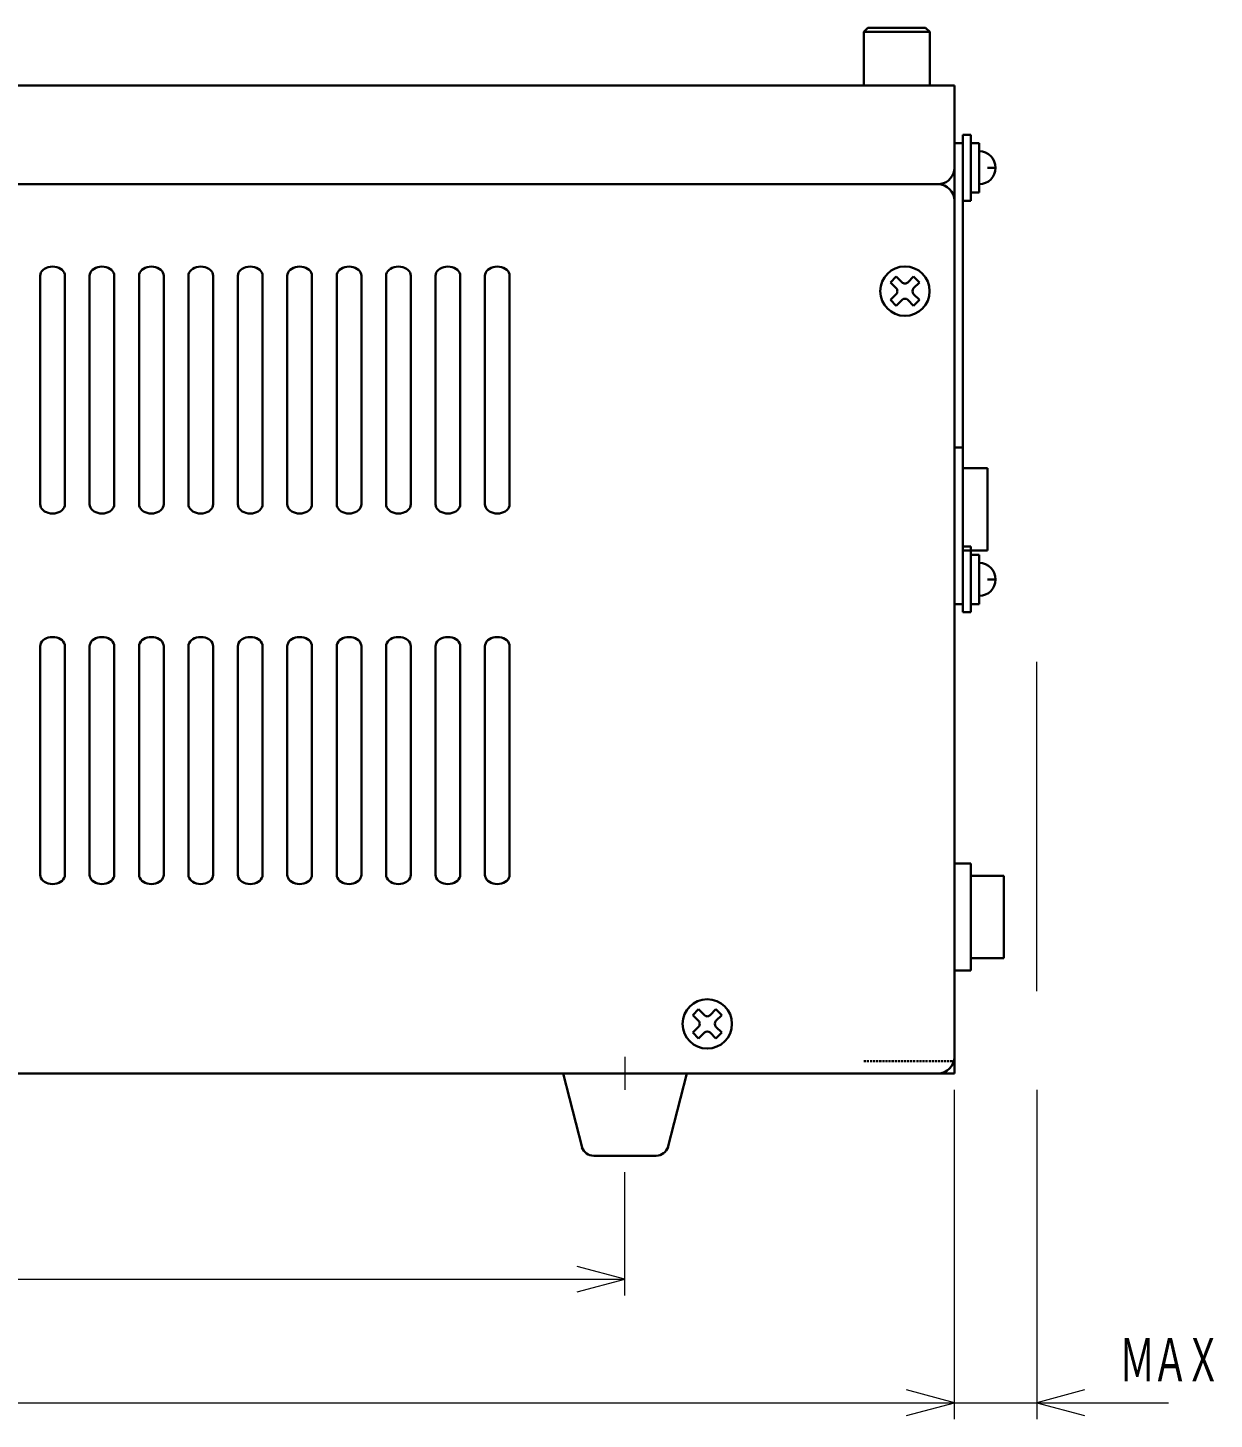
# Model space of a CAD drawing. Header units: millimetres. Extents: x 453 to 1184, y 120 to 532.
# Drawn here: x 856.6 to 1000.6, y 139.7 to 308.7 of the extents above; entities that cross this region are included whole.
import ezdxf

# ---------------------------------------------------------------- set-up
doc = ezdxf.new("R2010")
doc.units = ezdxf.units.MM
doc.linetypes.add('HIDDEN', pattern=[0.375, 0.25, -0.125])
doc.layers.get('0').update_dxf_attribs({"lineweight": 30})
doc.layers.add('寸法', color=7, linetype='Continuous', lineweight=15)
doc.styles.add('BIGFONT', font='txt.shx', dxfattribs={"bigfont": 'bigfont'})

# ---------------------------------------------------------------- blocks, each defined once
blk = doc.blocks.new('A$C5E891AED')
for p, q in [((495.5, 83.5), (496, 84)), ((495.5, 83.5), (503.5, 83.5)), ((495.5, 77), (495.5, 83.5)), ((496, 84), (503, 84)), ((503, 84), (503.5, 83.5)), ((503.5, 83.5), (503.5, 77)), ((256.5, 77), (506.5, 77)), ((506.5, 77), (286.5, 77)), ((506.5, 77), (506.5, -43)), ((506.5, 77), (506.5, 67)), ((507.5, 71), (508.5, 71)), ((507.5, 63), (507.5, 71)), ((508.5, 71), (508.5, 63)), ((506.5, 70), (507.5, 70)), ((506.5, 14), (506.5, 70)), ((507.5, 70), (507.5, 14)), ((508.5, 70), (509.5, 70)), ((508.5, 64), (508.5, 70)), ((509.5, 70), (509.5, 64)), ((510.5, 67), (511.5, 67)), ((258.5, 65), (476.5, 65)), ((258.5, 65), (504.5, 65)), ((504.5, 65), (476.5, 65)), ((506.5, -41), (506.5, 63)), ((508.5, 63), (507.5, 63)), ((509.5, 64), (508.5, 64)), ((395.5, 26.125), (395.5, 53.875)), ((398.5, 53.875), (398.5, 26.125)), ((401.5, 26.125), (401.5, 53.875)), ((404.5, 53.875), (404.5, 26.125)), ((407.5, 26.125), (407.5, 53.875)), ((410.5, 53.875), (410.5, 26.125)), ((413.5, 26.125), (413.5, 53.875)), ((416.5, 53.875), (416.5, 26.125)), ((419.5, 26.125), (419.5, 53.875)), ((422.5, 53.875), (422.5, 26.125)), ((425.5, 26.125), (425.5, 53.875)), ((428.5, 53.875), (428.5, 26.125)), ((431.5, 26.125), (431.5, 53.875)), ((434.5, 53.875), (434.5, 26.125)), ((437.5, 26.125), (437.5, 53.875)), ((440.5, 53.875), (440.5, 26.125)), ((443.5, 26.125), (443.5, 53.875)), ((446.5, 53.875), (446.5, 26.125)), ((449.5, 26.125), (449.5, 53.875)), ((452.5, 53.875), (452.5, 26.125)), ((498.7209, 53.0721), (499.428, 53.7792)), ((499.428, 52.365), (498.7209, 53.0721)), ((499.428, 53.7792), (500.1351, 53.0721)), ((501.5493, 53.7791), (500.8422, 53.072)), ((502.2564, 53.072), (501.5493, 53.7791)), ((501.5493, 52.3649), (502.2564, 53.072)), ((499.428, 51.6578), (498.7209, 50.9507)), ((498.7209, 50.9507), (499.428, 50.2436)), ((499.428, 50.2436), (500.1351, 50.9507)), ((500.8422, 50.9508), (501.5493, 50.2437)), ((502.2564, 50.9508), (501.5493, 51.6579)), ((501.5493, 50.2437), (502.2564, 50.9508)), ((506.5, 33), (507.5, 33)), ((507.5, 33), (507.5, 18)), ((507.5, 30.5), (510.5, 30.5)), ((510.5, 30.5), (510.5, 20.5)), ((507.5, 21), (508.5, 21)), ((507.5, 13), (507.5, 21)), ((510.5, 20.5), (507.5, 20.5)), ((508.5, 21), (508.5, 13)), ((508.5, 20), (509.5, 20)), ((508.5, 14), (508.5, 20)), ((509.5, 20), (509.5, 14)), ((510.5, 17), (511.5, 17)), ((507.5, 14), (506.5, 14)), ((509.5, 14), (508.5, 14)), ((508.5, 13), (507.5, 13)), ((395.5, -18.875), (395.5, 8.875)), ((398.5, 8.875), (398.5, -18.875)), ((401.5, -18.875), (401.5, 8.875)), ((404.5, 8.875), (404.5, -18.875)), ((407.5, -18.875), (407.5, 8.875)), ((410.5, 8.875), (410.5, -18.875)), ((413.5, -18.875), (413.5, 8.875)), ((416.5, 8.875), (416.5, -18.875)), ((419.5, -18.875), (419.5, 8.875)), ((422.5, 8.875), (422.5, -18.875)), ((425.5, -18.875), (425.5, 8.875)), ((428.5, 8.875), (428.5, -18.875)), ((431.5, -18.875), (431.5, 8.875)), ((434.5, 8.875), (434.5, -18.875)), ((437.5, -18.875), (437.5, 8.875)), ((440.5, 8.875), (440.5, -18.875)), ((443.5, -18.875), (443.5, 8.875)), ((446.5, 8.875), (446.5, -18.875)), ((449.5, -18.875), (449.5, 8.875)), ((452.5, 8.875), (452.5, -18.875)), ((506.5, -17.5), (508.5, -17.5)), ((506.5, -30.5), (506.5, -17.5)), ((508.5, -17.5), (508.5, -30.5)), ((508.5, -19), (512.5, -19)), ((508.5, -29), (508.5, -19)), ((512.5, -19), (512.5, -29)), ((512.5, -29), (508.5, -29)), ((508.5, -30.5), (506.5, -30.5)), ((474.7209, -35.9279), (475.428, -35.2208)), ((475.428, -35.2208), (476.1351, -35.9279)), ((477.5493, -35.2209), (476.8422, -35.928)), ((478.2564, -35.928), (477.5493, -35.2209)), ((475.428, -36.635), (474.7209, -35.9279)), ((477.5493, -36.6351), (478.2564, -35.928)), ((475.428, -37.3422), (474.7209, -38.0493)), ((474.7209, -38.0493), (475.428, -38.7564)), ((475.428, -38.7564), (476.1351, -38.0493)), ((476.8422, -38.0492), (477.5493, -38.7563)), ((478.2564, -38.0492), (477.5493, -37.3421)), ((477.5493, -38.7563), (478.2564, -38.0492)), ((506.5, -43), (256.5, -43)), ((258.5, -43), (504.5, -43)), ((459, -43), (474, -43)), ((459, -43), (461.3, -52)), ((474, -43), (471.7, -52)), ((462.7, -53), (470.3, -53))]:
    blk.add_line(p, q)
at = {"linetype": 'HIDDEN'}
blk.add_line((495.5, -41.5), (506.5, -41.5), dxfattribs=at)
for points in [[(506.5, 67), (506.4696, 66.6527), (506.3794, 66.316), (506.2321, 66), (506.0321, 65.7144), (505.7856, 65.4679), (505.5, 65.2679), (505.184, 65.1206), (504.8473, 65.0304), (504.5, 65)], [(398.5, 53.875), (398.4772, 54.0704), (398.4095, 54.2597), (398.299, 54.4375), (398.1491, 54.5981), (397.9642, 54.7368), (397.75, 54.8492), (397.513, 54.9321), (397.2605, 54.9829), (397, 55), (396.7395, 54.9829), (396.487, 54.9321), (396.25, 54.8492), (396.0358, 54.7368), (395.8509, 54.5981), (395.701, 54.4375), (395.5905, 54.2597), (395.5228, 54.0704), (395.5, 53.875)], [(404.5, 53.875), (404.4772, 54.0704), (404.4095, 54.2597), (404.299, 54.4375), (404.1491, 54.5981), (403.9642, 54.7368), (403.75, 54.8492), (403.513, 54.9321), (403.2605, 54.9829), (403, 55), (402.7395, 54.9829), (402.487, 54.9321), (402.25, 54.8492), (402.0358, 54.7368), (401.8509, 54.5981), (401.701, 54.4375), (401.5905, 54.2597), (401.5228, 54.0704), (401.5, 53.875)], [(410.5, 53.875), (410.4772, 54.0704), (410.4095, 54.2597), (410.299, 54.4375), (410.1491, 54.5981), (409.9642, 54.7368), (409.75, 54.8492), (409.513, 54.9321), (409.2605, 54.9829), (409, 55), (408.7395, 54.9829), (408.487, 54.9321), (408.25, 54.8492), (408.0358, 54.7368), (407.8509, 54.5981), (407.701, 54.4375), (407.5905, 54.2597), (407.5228, 54.0704), (407.5, 53.875)], [(416.5, 53.875), (416.4772, 54.0704), (416.4095, 54.2597), (416.299, 54.4375), (416.1491, 54.5981), (415.9642, 54.7368), (415.75, 54.8492), (415.513, 54.9321), (415.2605, 54.9829), (415, 55), (414.7395, 54.9829), (414.487, 54.9321), (414.25, 54.8492), (414.0358, 54.7368), (413.8509, 54.5981), (413.701, 54.4375), (413.5905, 54.2597), (413.5228, 54.0704), (413.5, 53.875)], [(422.5, 53.875), (422.4772, 54.0704), (422.4095, 54.2597), (422.299, 54.4375), (422.1491, 54.5981), (421.9642, 54.7368), (421.75, 54.8492), (421.513, 54.9321), (421.2605, 54.9829), (421, 55), (420.7395, 54.9829), (420.487, 54.9321), (420.25, 54.8492), (420.0358, 54.7368), (419.8509, 54.5981), (419.701, 54.4375), (419.5905, 54.2597), (419.5228, 54.0704), (419.5, 53.875)], [(428.5, 53.875), (428.4772, 54.0704), (428.4095, 54.2597), (428.299, 54.4375), (428.1491, 54.5981), (427.9642, 54.7368), (427.75, 54.8492), (427.513, 54.9321), (427.2605, 54.9829), (427, 55), (426.7395, 54.9829), (426.487, 54.9321), (426.25, 54.8492), (426.0358, 54.7368), (425.8509, 54.5981), (425.701, 54.4375), (425.5905, 54.2597), (425.5228, 54.0704), (425.5, 53.875)], [(434.5, 53.875), (434.4772, 54.0704), (434.4095, 54.2597), (434.299, 54.4375), (434.1491, 54.5981), (433.9642, 54.7368), (433.75, 54.8492), (433.513, 54.9321), (433.2605, 54.9829), (433, 55), (432.7395, 54.9829), (432.487, 54.9321), (432.25, 54.8492), (432.0358, 54.7368), (431.8509, 54.5981), (431.701, 54.4375), (431.5905, 54.2597), (431.5228, 54.0704), (431.5, 53.875)], [(440.5, 53.875), (440.4772, 54.0704), (440.4095, 54.2597), (440.299, 54.4375), (440.1491, 54.5981), (439.9642, 54.7368), (439.75, 54.8492), (439.513, 54.9321), (439.2605, 54.9829), (439, 55), (438.7395, 54.9829), (438.487, 54.9321), (438.25, 54.8492), (438.0358, 54.7368), (437.8509, 54.5981), (437.701, 54.4375), (437.5905, 54.2597), (437.5228, 54.0704), (437.5, 53.875)], [(446.5, 53.875), (446.4772, 54.0704), (446.4095, 54.2597), (446.299, 54.4375), (446.1491, 54.5981), (445.9642, 54.7368), (445.75, 54.8492), (445.513, 54.9321), (445.2605, 54.9829), (445, 55), (444.7395, 54.9829), (444.487, 54.9321), (444.25, 54.8492), (444.0358, 54.7368), (443.8509, 54.5981), (443.701, 54.4375), (443.5905, 54.2597), (443.5228, 54.0704), (443.5, 53.875)], [(452.5, 53.875), (452.4772, 54.0704), (452.4095, 54.2597), (452.299, 54.4375), (452.1491, 54.5981), (451.9642, 54.7368), (451.75, 54.8492), (451.513, 54.9321), (451.2605, 54.9829), (451, 55), (450.7395, 54.9829), (450.487, 54.9321), (450.25, 54.8492), (450.0358, 54.7368), (449.8509, 54.5981), (449.701, 54.4375), (449.5905, 54.2597), (449.5228, 54.0704), (449.5, 53.875)], [(395.5, 26.125), (395.5228, 25.9296), (395.5905, 25.7402), (395.701, 25.5625), (395.8509, 25.4018), (396.0358, 25.2632), (396.25, 25.1507), (396.487, 25.0679), (396.7395, 25.0171), (397, 25), (397.2605, 25.0171), (397.513, 25.0679), (397.75, 25.1507), (397.9642, 25.2632), (398.1491, 25.4018), (398.299, 25.5625), (398.4095, 25.7402), (398.4772, 25.9296), (398.5, 26.125)], [(401.5, 26.125), (401.5228, 25.9296), (401.5905, 25.7402), (401.701, 25.5625), (401.8509, 25.4018), (402.0358, 25.2632), (402.25, 25.1507), (402.487, 25.0679), (402.7395, 25.0171), (403, 25), (403.2605, 25.0171), (403.513, 25.0679), (403.75, 25.1507), (403.9642, 25.2632), (404.1491, 25.4018), (404.299, 25.5625), (404.4095, 25.7402), (404.4772, 25.9296), (404.5, 26.125)], [(407.5, 26.125), (407.5228, 25.9296), (407.5905, 25.7402), (407.701, 25.5625), (407.8509, 25.4018), (408.0358, 25.2632), (408.25, 25.1507), (408.487, 25.0679), (408.7395, 25.0171), (409, 25), (409.2605, 25.0171), (409.513, 25.0679), (409.75, 25.1507), (409.9642, 25.2632), (410.1491, 25.4018), (410.299, 25.5625), (410.4095, 25.7402), (410.4772, 25.9296), (410.5, 26.125)], [(413.5, 26.125), (413.5228, 25.9296), (413.5905, 25.7402), (413.701, 25.5625), (413.8509, 25.4018), (414.0358, 25.2632), (414.25, 25.1507), (414.487, 25.0679), (414.7395, 25.0171), (415, 25), (415.2605, 25.0171), (415.513, 25.0679), (415.75, 25.1507), (415.9642, 25.2632), (416.1491, 25.4018), (416.299, 25.5625), (416.4095, 25.7402), (416.4772, 25.9296), (416.5, 26.125)], [(419.5, 26.125), (419.5228, 25.9296), (419.5905, 25.7402), (419.701, 25.5625), (419.8509, 25.4018), (420.0358, 25.2632), (420.25, 25.1507), (420.487, 25.0679), (420.7395, 25.0171), (421, 25), (421.2605, 25.0171), (421.513, 25.0679), (421.75, 25.1507), (421.9642, 25.2632), (422.1491, 25.4018), (422.299, 25.5625), (422.4095, 25.7402), (422.4772, 25.9296), (422.5, 26.125)], [(425.5, 26.125), (425.5228, 25.9296), (425.5905, 25.7402), (425.701, 25.5625), (425.8509, 25.4018), (426.0358, 25.2632), (426.25, 25.1507), (426.487, 25.0679), (426.7395, 25.0171), (427, 25), (427.2605, 25.0171), (427.513, 25.0679), (427.75, 25.1507), (427.9642, 25.2632), (428.1491, 25.4018), (428.299, 25.5625), (428.4095, 25.7402), (428.4772, 25.9296), (428.5, 26.125)], [(431.5, 26.125), (431.5228, 25.9296), (431.5905, 25.7402), (431.701, 25.5625), (431.8509, 25.4018), (432.0358, 25.2632), (432.25, 25.1507), (432.487, 25.0679), (432.7395, 25.0171), (433, 25), (433.2605, 25.0171), (433.513, 25.0679), (433.75, 25.1507), (433.9642, 25.2632), (434.1491, 25.4018), (434.299, 25.5625), (434.4095, 25.7402), (434.4772, 25.9296), (434.5, 26.125)], [(437.5, 26.125), (437.5228, 25.9296), (437.5905, 25.7402), (437.701, 25.5625), (437.8509, 25.4018), (438.0358, 25.2632), (438.25, 25.1507), (438.487, 25.0679), (438.7395, 25.0171), (439, 25), (439.2605, 25.0171), (439.513, 25.0679), (439.75, 25.1507), (439.9642, 25.2632), (440.1491, 25.4018), (440.299, 25.5625), (440.4095, 25.7402), (440.4772, 25.9296), (440.5, 26.125)], [(443.5, 26.125), (443.5228, 25.9296), (443.5905, 25.7402), (443.701, 25.5625), (443.8509, 25.4018), (444.0358, 25.2632), (444.25, 25.1507), (444.487, 25.0679), (444.7395, 25.0171), (445, 25), (445.2605, 25.0171), (445.513, 25.0679), (445.75, 25.1507), (445.9642, 25.2632), (446.1491, 25.4018), (446.299, 25.5625), (446.4095, 25.7402), (446.4772, 25.9296), (446.5, 26.125)], [(449.5, 26.125), (449.5228, 25.9296), (449.5905, 25.7402), (449.701, 25.5625), (449.8509, 25.4018), (450.0358, 25.2632), (450.25, 25.1507), (450.487, 25.0679), (450.7395, 25.0171), (451, 25), (451.2605, 25.0171), (451.513, 25.0679), (451.75, 25.1507), (451.9642, 25.2632), (452.1491, 25.4018), (452.299, 25.5625), (452.4095, 25.7402), (452.4772, 25.9296), (452.5, 26.125)], [(398.5, 8.875), (398.4772, 9.0704), (398.4095, 9.2597), (398.299, 9.4375), (398.1491, 9.5981), (397.9642, 9.7368), (397.75, 9.8492), (397.513, 9.9321), (397.2605, 9.9829), (397, 10), (396.7395, 9.9829), (396.487, 9.9321), (396.25, 9.8492), (396.0358, 9.7368), (395.8509, 9.5981), (395.701, 9.4375), (395.5905, 9.2597), (395.5228, 9.0704), (395.5, 8.875)], [(404.5, 8.875), (404.4772, 9.0704), (404.4095, 9.2597), (404.299, 9.4375), (404.1491, 9.5981), (403.9642, 9.7368), (403.75, 9.8492), (403.513, 9.9321), (403.2605, 9.9829), (403, 10), (402.7395, 9.9829), (402.487, 9.9321), (402.25, 9.8492), (402.0358, 9.7368), (401.8509, 9.5981), (401.701, 9.4375), (401.5905, 9.2597), (401.5228, 9.0704), (401.5, 8.875)], [(410.5, 8.875), (410.4772, 9.0704), (410.4095, 9.2597), (410.299, 9.4375), (410.1491, 9.5981), (409.9642, 9.7368), (409.75, 9.8492), (409.513, 9.9321), (409.2605, 9.9829), (409, 10), (408.7395, 9.9829), (408.487, 9.9321), (408.25, 9.8492), (408.0358, 9.7368), (407.8509, 9.5981), (407.701, 9.4375), (407.5905, 9.2597), (407.5228, 9.0704), (407.5, 8.875)], [(416.5, 8.875), (416.4772, 9.0704), (416.4095, 9.2597), (416.299, 9.4375), (416.1491, 9.5981), (415.9642, 9.7368), (415.75, 9.8492), (415.513, 9.9321), (415.2605, 9.9829), (415, 10), (414.7395, 9.9829), (414.487, 9.9321), (414.25, 9.8492), (414.0358, 9.7368), (413.8509, 9.5981), (413.701, 9.4375), (413.5905, 9.2597), (413.5228, 9.0704), (413.5, 8.875)], [(422.5, 8.875), (422.4772, 9.0704), (422.4095, 9.2597), (422.299, 9.4375), (422.1491, 9.5981), (421.9642, 9.7368), (421.75, 9.8492), (421.513, 9.9321), (421.2605, 9.9829), (421, 10), (420.7395, 9.9829), (420.487, 9.9321), (420.25, 9.8492), (420.0358, 9.7368), (419.8509, 9.5981), (419.701, 9.4375), (419.5905, 9.2597), (419.5228, 9.0704), (419.5, 8.875)], [(428.5, 8.875), (428.4772, 9.0704), (428.4095, 9.2597), (428.299, 9.4375), (428.1491, 9.5981), (427.9642, 9.7368), (427.75, 9.8492), (427.513, 9.9321), (427.2605, 9.9829), (427, 10), (426.7395, 9.9829), (426.487, 9.9321), (426.25, 9.8492), (426.0358, 9.7368), (425.8509, 9.5981), (425.701, 9.4375), (425.5905, 9.2597), (425.5228, 9.0704), (425.5, 8.875)], [(434.5, 8.875), (434.4772, 9.0704), (434.4095, 9.2597), (434.299, 9.4375), (434.1491, 9.5981), (433.9642, 9.7368), (433.75, 9.8492), (433.513, 9.9321), (433.2605, 9.9829), (433, 10), (432.7395, 9.9829), (432.487, 9.9321), (432.25, 9.8492), (432.0358, 9.7368), (431.8509, 9.5981), (431.701, 9.4375), (431.5905, 9.2597), (431.5228, 9.0704), (431.5, 8.875)], [(440.5, 8.875), (440.4772, 9.0704), (440.4095, 9.2597), (440.299, 9.4375), (440.1491, 9.5981), (439.9642, 9.7368), (439.75, 9.8492), (439.513, 9.9321), (439.2605, 9.9829), (439, 10), (438.7395, 9.9829), (438.487, 9.9321), (438.25, 9.8492), (438.0358, 9.7368), (437.8509, 9.5981), (437.701, 9.4375), (437.5905, 9.2597), (437.5228, 9.0704), (437.5, 8.875)], [(446.5, 8.875), (446.4772, 9.0704), (446.4095, 9.2597), (446.299, 9.4375), (446.1491, 9.5981), (445.9642, 9.7368), (445.75, 9.8492), (445.513, 9.9321), (445.2605, 9.9829), (445, 10), (444.7395, 9.9829), (444.487, 9.9321), (444.25, 9.8492), (444.0358, 9.7368), (443.8509, 9.5981), (443.701, 9.4375), (443.5905, 9.2597), (443.5228, 9.0704), (443.5, 8.875)], [(452.5, 8.875), (452.4772, 9.0704), (452.4095, 9.2597), (452.299, 9.4375), (452.1491, 9.5981), (451.9642, 9.7368), (451.75, 9.8492), (451.513, 9.9321), (451.2605, 9.9829), (451, 10), (450.7395, 9.9829), (450.487, 9.9321), (450.25, 9.8492), (450.0358, 9.7368), (449.8509, 9.5981), (449.701, 9.4375), (449.5905, 9.2597), (449.5228, 9.0704), (449.5, 8.875)], [(395.5, -18.875), (395.5228, -19.0704), (395.5905, -19.2598), (395.701, -19.4375), (395.8509, -19.5982), (396.0358, -19.7368), (396.25, -19.8493), (396.487, -19.9321), (396.7395, -19.9829), (397, -20), (397.2605, -19.9829), (397.513, -19.9321), (397.75, -19.8493), (397.9642, -19.7368), (398.1491, -19.5982), (398.299, -19.4375), (398.4095, -19.2598), (398.4772, -19.0704), (398.5, -18.875)], [(401.5, -18.875), (401.5228, -19.0704), (401.5905, -19.2598), (401.701, -19.4375), (401.8509, -19.5982), (402.0358, -19.7368), (402.25, -19.8493), (402.487, -19.9321), (402.7395, -19.9829), (403, -20), (403.2605, -19.9829), (403.513, -19.9321), (403.75, -19.8493), (403.9642, -19.7368), (404.1491, -19.5982), (404.299, -19.4375), (404.4095, -19.2598), (404.4772, -19.0704), (404.5, -18.875)], [(407.5, -18.875), (407.5228, -19.0704), (407.5905, -19.2598), (407.701, -19.4375), (407.8509, -19.5982), (408.0358, -19.7368), (408.25, -19.8493), (408.487, -19.9321), (408.7395, -19.9829), (409, -20), (409.2605, -19.9829), (409.513, -19.9321), (409.75, -19.8493), (409.9642, -19.7368), (410.1491, -19.5982), (410.299, -19.4375), (410.4095, -19.2598), (410.4772, -19.0704), (410.5, -18.875)], [(413.5, -18.875), (413.5228, -19.0704), (413.5905, -19.2598), (413.701, -19.4375), (413.8509, -19.5982), (414.0358, -19.7368), (414.25, -19.8493), (414.487, -19.9321), (414.7395, -19.9829), (415, -20), (415.2605, -19.9829), (415.513, -19.9321), (415.75, -19.8493), (415.9642, -19.7368), (416.1491, -19.5982), (416.299, -19.4375), (416.4095, -19.2598), (416.4772, -19.0704), (416.5, -18.875)], [(419.5, -18.875), (419.5228, -19.0704), (419.5905, -19.2598), (419.701, -19.4375), (419.8509, -19.5982), (420.0358, -19.7368), (420.25, -19.8493), (420.487, -19.9321), (420.7395, -19.9829), (421, -20), (421.2605, -19.9829), (421.513, -19.9321), (421.75, -19.8493), (421.9642, -19.7368), (422.1491, -19.5982), (422.299, -19.4375), (422.4095, -19.2598), (422.4772, -19.0704), (422.5, -18.875)], [(425.5, -18.875), (425.5228, -19.0704), (425.5905, -19.2598), (425.701, -19.4375), (425.8509, -19.5982), (426.0358, -19.7368), (426.25, -19.8493), (426.487, -19.9321), (426.7395, -19.9829), (427, -20), (427.2605, -19.9829), (427.513, -19.9321), (427.75, -19.8493), (427.9642, -19.7368), (428.1491, -19.5982), (428.299, -19.4375), (428.4095, -19.2598), (428.4772, -19.0704), (428.5, -18.875)], [(431.5, -18.875), (431.5228, -19.0704), (431.5905, -19.2598), (431.701, -19.4375), (431.8509, -19.5982), (432.0358, -19.7368), (432.25, -19.8493), (432.487, -19.9321), (432.7395, -19.9829), (433, -20), (433.2605, -19.9829), (433.513, -19.9321), (433.75, -19.8493), (433.9642, -19.7368), (434.1491, -19.5982), (434.299, -19.4375), (434.4095, -19.2598), (434.4772, -19.0704), (434.5, -18.875)], [(437.5, -18.875), (437.5228, -19.0704), (437.5905, -19.2598), (437.701, -19.4375), (437.8509, -19.5982), (438.0358, -19.7368), (438.25, -19.8493), (438.487, -19.9321), (438.7395, -19.9829), (439, -20), (439.2605, -19.9829), (439.513, -19.9321), (439.75, -19.8493), (439.9642, -19.7368), (440.1491, -19.5982), (440.299, -19.4375), (440.4095, -19.2598), (440.4772, -19.0704), (440.5, -18.875)], [(443.5, -18.875), (443.5228, -19.0704), (443.5905, -19.2598), (443.701, -19.4375), (443.8509, -19.5982), (444.0358, -19.7368), (444.25, -19.8493), (444.487, -19.9321), (444.7395, -19.9829), (445, -20), (445.2605, -19.9829), (445.513, -19.9321), (445.75, -19.8493), (445.9642, -19.7368), (446.1491, -19.5982), (446.299, -19.4375), (446.4095, -19.2598), (446.4772, -19.0704), (446.5, -18.875)], [(449.5, -18.875), (449.5228, -19.0704), (449.5905, -19.2598), (449.701, -19.4375), (449.8509, -19.5982), (450.0358, -19.7368), (450.25, -19.8493), (450.487, -19.9321), (450.7395, -19.9829), (451, -20), (451.2605, -19.9829), (451.513, -19.9321), (451.75, -19.8493), (451.9642, -19.7368), (452.1491, -19.5982), (452.299, -19.4375), (452.4095, -19.2598), (452.4772, -19.0704), (452.5, -18.875)]]:
    blk.add_lwpolyline(points)
for centre in [(500.4886, 52.0114), (476.4886, -36.9886)]:
    blk.add_circle(centre, 3)
for centre, radius, start, end in [((509.5, 67), 2, 0, 90), ((509.5, 67), 2, 270, 0), ((504.5, 63), 2, 0, 90), ((500.4886, 53.4256), 0.5, 225, 315), ((499.0744, 52.0114), 0.5, 0, 45), ((499.0744, 52.0114), 0.5, 315, 0), ((500.4886, 50.5972), 0.5, 45, 135), ((501.9028, 52.0114), 0.5, 135, 225), ((509.5, 17), 2, 0, 90), ((509.5, 17), 2, 270, 0), ((475.0744, -36.9886), 0.5, 0, 45), ((475.0744, -36.9886), 0.5, 315, 0), ((476.4886, -35.5744), 0.5, 225, 315), ((477.9028, -36.9886), 0.5, 135, 225), ((476.4886, -38.4028), 0.5, 45, 135), ((504.5, -41), 2, 270, 0), ((462.7, -51.5), 1.5, 199, 270), ((470.3, -51.5), 1.5, 270, 342)]:
    blk.add_arc(centre, radius, start, end)
blk = doc.blocks.new('A$C26EB5CF7')
for p, q in [((516.5, -33), (516.5, 7)), ((466.5, -41), (466.5, -45)), ((506.5, -85), (506.5, -45)), ((516.5, -45), (516.5, -85)), ((466.5, -70), (466.5, -55)), ((466.5, -68), (460.7, -66.45)), ((296.5, -68), (466.5, -68)), ((460.7, -69.55), (466.5, -68)), ((506.5, -83), (500.7, -81.45)), ((522.3, -81.45), (516.5, -83)), ((256.5, -83), (506.5, -83)), ((500.7, -84.55), (506.5, -83)), ((506.5, -83), (516.5, -83)), ((516.5, -83), (532.5, -83)), ((516.5, -83), (522.3, -84.55))]:
    blk.add_line(p, q)
at = {"style": 'BIGFONT', "width": 0.666}
for s, p in [('Ｍ', (526.5, -81)), ('Ａ', (530.5, -81)), ('Ｘ', (534.5, -81))]:
    blk.add_text(s, height=6, dxfattribs=at).set_placement(p)

msp = doc.modelspace()

# ---------------------------------------------------------------- block references
msp.add_blockref('A$C5E891AED', (462.6, 224.7))
at = {"layer": '寸法'}
msp.add_blockref('A$C26EB5CF7', (462.6, 224.7), dxfattribs=at)

doc.saveas('drawing.dxf')
